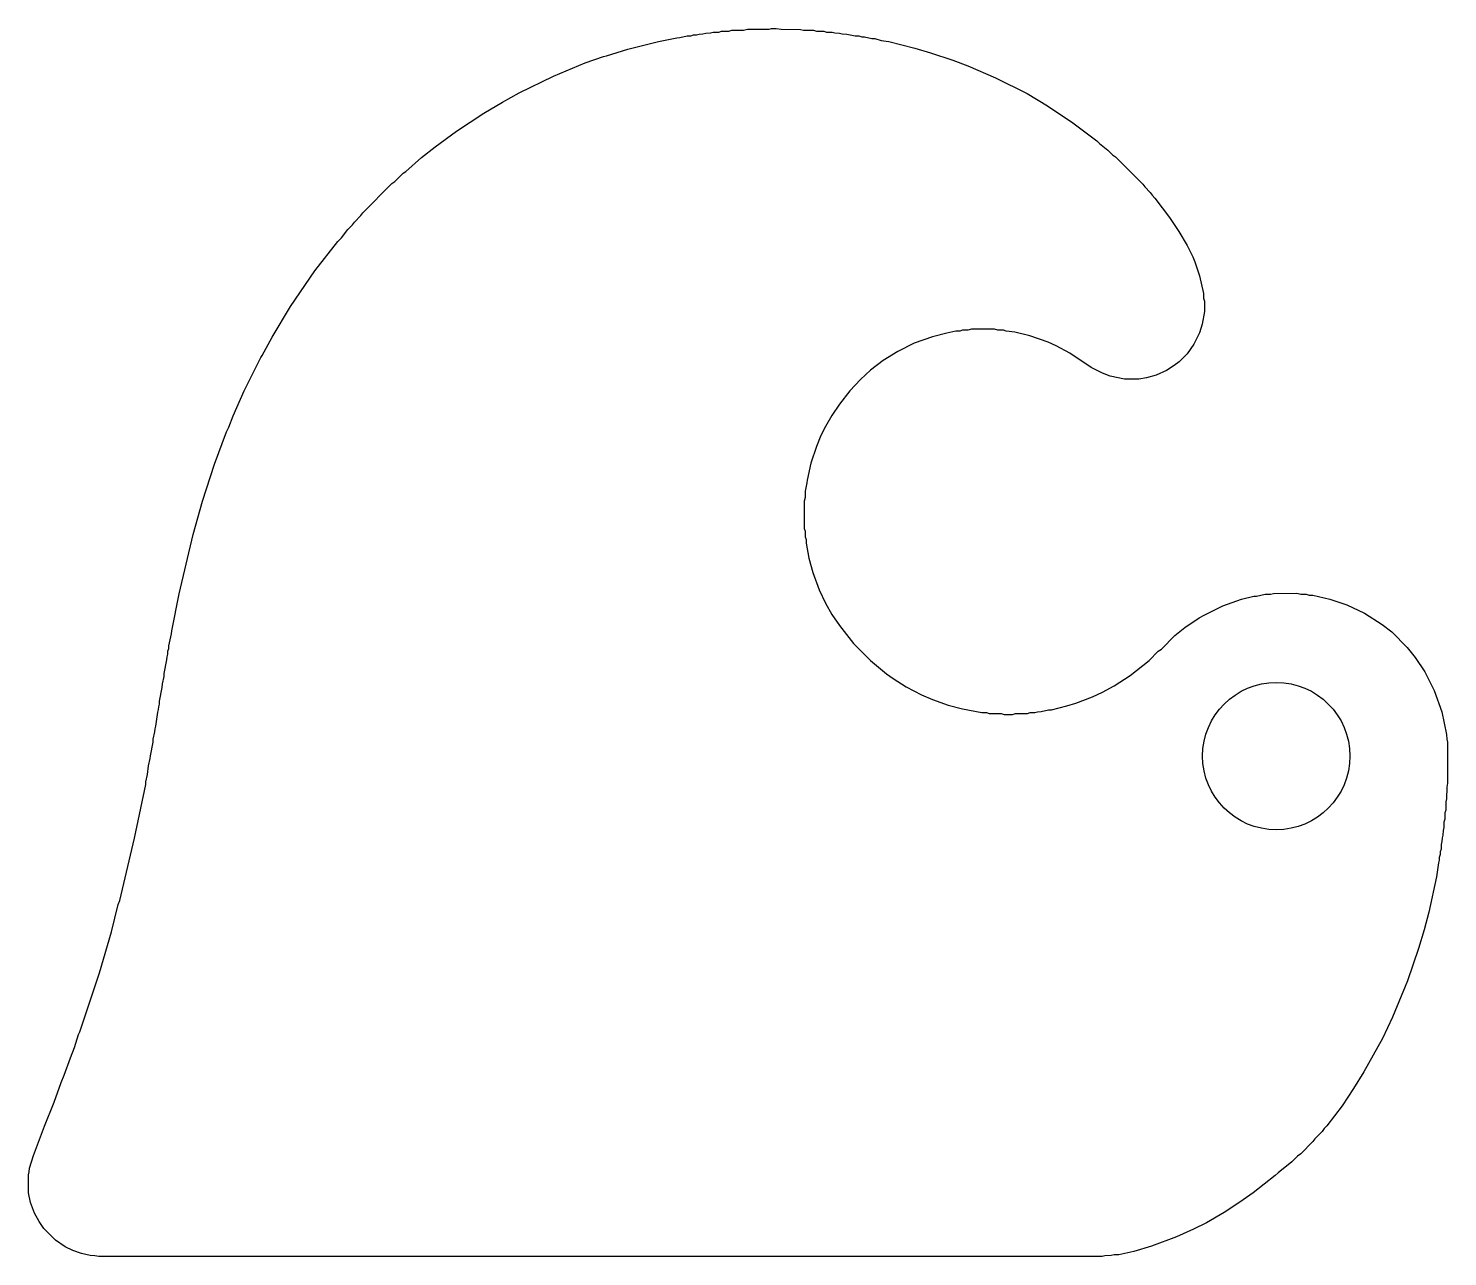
# Model space of a CAD drawing. Header units: millimetres. Extents: x 0 to 46.2, y 0 to 40.
import ezdxf

# ---------------------------------------------------------------- set-up
doc = ezdxf.new("R2010")
doc.units = ezdxf.units.MM
doc.layers.add('CUT_OUTER', color=7, linetype='Continuous')
doc.layers.add('DRILL', color=3, linetype='Continuous')

msp = doc.modelspace()

# ---------------------------------------------------------------- linework, layer by layer
at = {"layer": 'CUT_OUTER'}
msp.add_lwpolyline([(24.136, 39.978), (24.208, 39.998), (24.366, 40), (24.519, 39.97), (25.155, 39.968), (25.25, 39.941), (25.578, 39.938), (25.672, 39.911), (25.909, 39.908), (26.003, 39.881), (26.18, 39.878), (26.274, 39.85), (26.427, 39.847), (26.515, 39.82), (26.664, 39.817), (26.936, 39.76), (27.056, 39.757), (27.147, 39.73), (27.24, 39.726), (27.478, 39.67), (27.574, 39.666), (27.78, 39.61), (28.027, 39.568), (28.873, 39.357), (29.389, 39.205), (30.114, 38.963), (30.6, 38.781), (31.507, 38.388), (32.534, 37.875), (33.202, 37.481), (34.029, 36.929), (34.805, 36.338), (34.898, 36.247), (35.169, 36.034), (35.32, 35.886), (35.413, 35.821), (36.303, 34.931), (36.367, 34.838), (36.545, 34.659), (36.608, 34.567), (36.699, 34.474), (37.178, 33.836), (37.481, 33.382), (37.753, 32.929), (37.937, 32.56), (38, 32.401), (38.152, 31.946), (38.281, 31.368), (38.285, 31.212), (38.312, 31.114), (38.314, 30.776), (38.243, 30.368), (38.148, 30.084), (37.967, 29.718), (37.75, 29.399), (37.489, 29.139), (37.329, 29.018), (37.08, 28.863), (36.742, 28.709), (36.428, 28.615), (36.171, 28.575), (35.708, 28.577), (35.244, 28.676), (34.992, 28.77), (34.624, 28.954), (33.93, 29.421), (33.483, 29.66), (33.219, 29.776), (32.62, 29.986), (32.138, 30.106), (31.85, 30.143), (31.762, 30.17), (31.581, 30.173), (31.47, 30.201), (30.721, 30.201), (30.607, 30.172), (30.429, 30.17), (30.342, 30.143), (30.218, 30.139), (29.917, 30.079), (29.453, 29.956), (28.852, 29.746), (28.322, 29.481), (27.841, 29.181), (27.431, 28.865), (27.104, 28.569), (26.762, 28.196), (26.419, 27.759), (26.176, 27.396), (25.965, 27.034), (25.821, 26.746), (25.671, 26.384), (25.491, 25.845), (25.367, 25.288), (25.364, 25.195), (25.307, 24.927), (25.304, 24.717), (25.276, 24.605), (25.277, 23.715), (25.304, 23.623), (25.307, 23.444), (25.334, 23.354), (25.337, 23.233), (25.428, 22.751), (25.551, 22.285), (25.761, 21.715), (25.965, 21.276), (26.176, 20.915), (26.419, 20.551), (26.883, 19.964), (27.431, 19.415), (27.958, 18.982), (28.173, 18.828), (28.593, 18.558), (29.092, 18.294), (29.454, 18.143), (29.963, 17.964), (30.429, 17.84), (31.061, 17.719), (31.211, 17.716), (31.302, 17.689), (31.689, 17.687), (31.784, 17.659), (31.863, 17.658), (32.063, 17.659), (32.161, 17.687), (32.545, 17.689), (32.636, 17.716), (32.786, 17.719), (32.875, 17.746), (32.997, 17.749), (33.235, 17.806), (33.328, 17.81), (33.824, 17.933), (34.124, 18.024), (34.665, 18.233), (34.988, 18.379), (35.375, 18.588), (35.889, 18.921), (36.507, 19.415), (36.806, 19.713), (36.91, 19.788), (37.351, 20.228), (37.677, 20.488), (38.143, 20.799), (38.299, 20.893), (38.908, 21.197), (39.517, 21.41), (39.917, 21.509), (40.012, 21.513), (40.285, 21.57), (40.464, 21.574), (40.56, 21.601), (41.322, 21.602), (41.449, 21.574), (41.627, 21.571), (41.72, 21.543), (41.844, 21.54), (42.392, 21.411), (42.945, 21.227), (43.524, 20.953), (44.104, 20.587), (44.415, 20.346), (44.918, 19.842), (45.179, 19.516), (45.49, 19.05), (45.797, 18.435), (46.04, 17.738), (46.2, 17.005), (46.204, 16.849), (46.231, 16.752), (46.233, 15.421), (46.204, 15.292), (46.201, 14.906), (46.174, 14.81), (46.171, 14.542), (46.144, 14.449), (46.141, 14.241), (46.113, 14.148), (46.111, 13.972), (46.083, 13.877), (46.08, 13.727), (46.053, 13.636), (46.05, 13.514), (46.023, 13.425), (46.02, 13.273), (45.993, 13.184), (45.99, 13.093), (45.963, 13.003), (45.96, 12.912), (45.933, 12.823), (45.868, 12.366), (45.62, 11.218), (45.469, 10.643), (45.287, 10.039), (44.925, 8.981), (44.441, 7.803), (44.108, 7.105), (43.504, 6.017), (43.171, 5.474), (42.799, 4.915), (42.3, 4.261), (42.209, 4.168), (42.146, 4.077), (41.908, 3.837), (41.845, 3.745), (41.45, 3.35), (41.342, 3.271), (41.161, 3.092), (40.71, 2.729), (40.617, 2.638), (39.902, 2.079), (39.467, 1.768), (38.953, 1.435), (38.377, 1.102), (37.95, 0.889), (37.405, 0.647), (36.588, 0.344), (36.009, 0.161), (35.519, 0.063), (35.367, 0.059), (35.272, 0.032), (35.066, 0.029), (34.979, 0.003), (34.905, 0), (2.295, 0), (2.164, 0.029), (2.01, 0.033), (1.731, 0.102), (1.451, 0.195), (1.2, 0.32), (0.888, 0.532), (0.504, 0.915), (0.351, 1.138), (0.197, 1.417), (0.072, 1.761), (0.002, 2.077), (0.002, 2.66), (0.029, 2.758), (0.04, 2.885), (0.164, 3.288), (0.525, 4.251), (0.84, 5.034), (1.067, 5.666), (1.171, 5.907), (1.369, 6.479), (1.502, 6.811), (1.639, 7.23), (1.683, 7.323), (2.314, 9.247), (2.706, 10.572), (2.932, 11.469), (2.977, 11.596), (3.462, 13.628), (3.823, 15.374), (3.827, 15.467), (3.883, 15.705), (3.917, 15.979), (3.974, 16.217), (3.977, 16.31), (4.064, 16.759), (4.068, 16.852), (4.124, 17.09), (4.128, 17.184), (4.154, 17.271), (4.218, 17.726), (4.245, 17.813), (4.248, 17.906), (4.275, 17.994), (4.278, 18.087), (4.365, 18.536), (4.369, 18.659), (4.425, 18.897), (4.429, 18.988), (4.516, 19.439), (4.519, 19.532), (4.546, 19.62), (4.549, 19.713), (4.576, 19.8), (4.579, 19.894), (4.666, 20.282), (4.67, 20.377), (4.911, 21.582), (5.37, 23.513), (5.672, 24.599), (6.065, 25.808), (6.457, 26.864), (6.531, 27.015), (6.669, 27.38), (7.031, 28.196), (7.575, 29.282), (7.621, 29.346), (7.938, 29.948), (8.543, 30.945), (9.334, 32.102), (10.077, 33.06), (10.197, 33.182), (10.409, 33.453), (10.558, 33.604), (10.62, 33.694), (10.829, 33.905), (10.893, 33.998), (11.844, 34.948), (11.937, 35.012), (12.206, 35.28), (12.298, 35.344), (12.811, 35.795), (13.256, 36.144), (13.95, 36.658), (14.838, 37.24), (15.442, 37.602), (15.988, 37.905), (17.107, 38.449), (18.136, 38.873), (18.739, 39.084), (18.829, 39.101), (19.526, 39.326), (20.526, 39.575), (21.13, 39.696), (21.224, 39.7), (21.461, 39.756), (21.585, 39.76), (21.672, 39.787), (21.766, 39.79), (21.857, 39.817), (21.976, 39.82), (22.066, 39.847), (22.217, 39.85), (22.313, 39.878), (22.488, 39.881), (22.582, 39.908), (22.819, 39.911), (22.915, 39.938), (23.301, 39.941), (23.431, 39.97)], close=True, dxfattribs=at)
at = {"layer": 'DRILL'}
msp.add_circle((40.65, 16.3), 2.4, dxfattribs=at)

doc.saveas('drawing.dxf')
